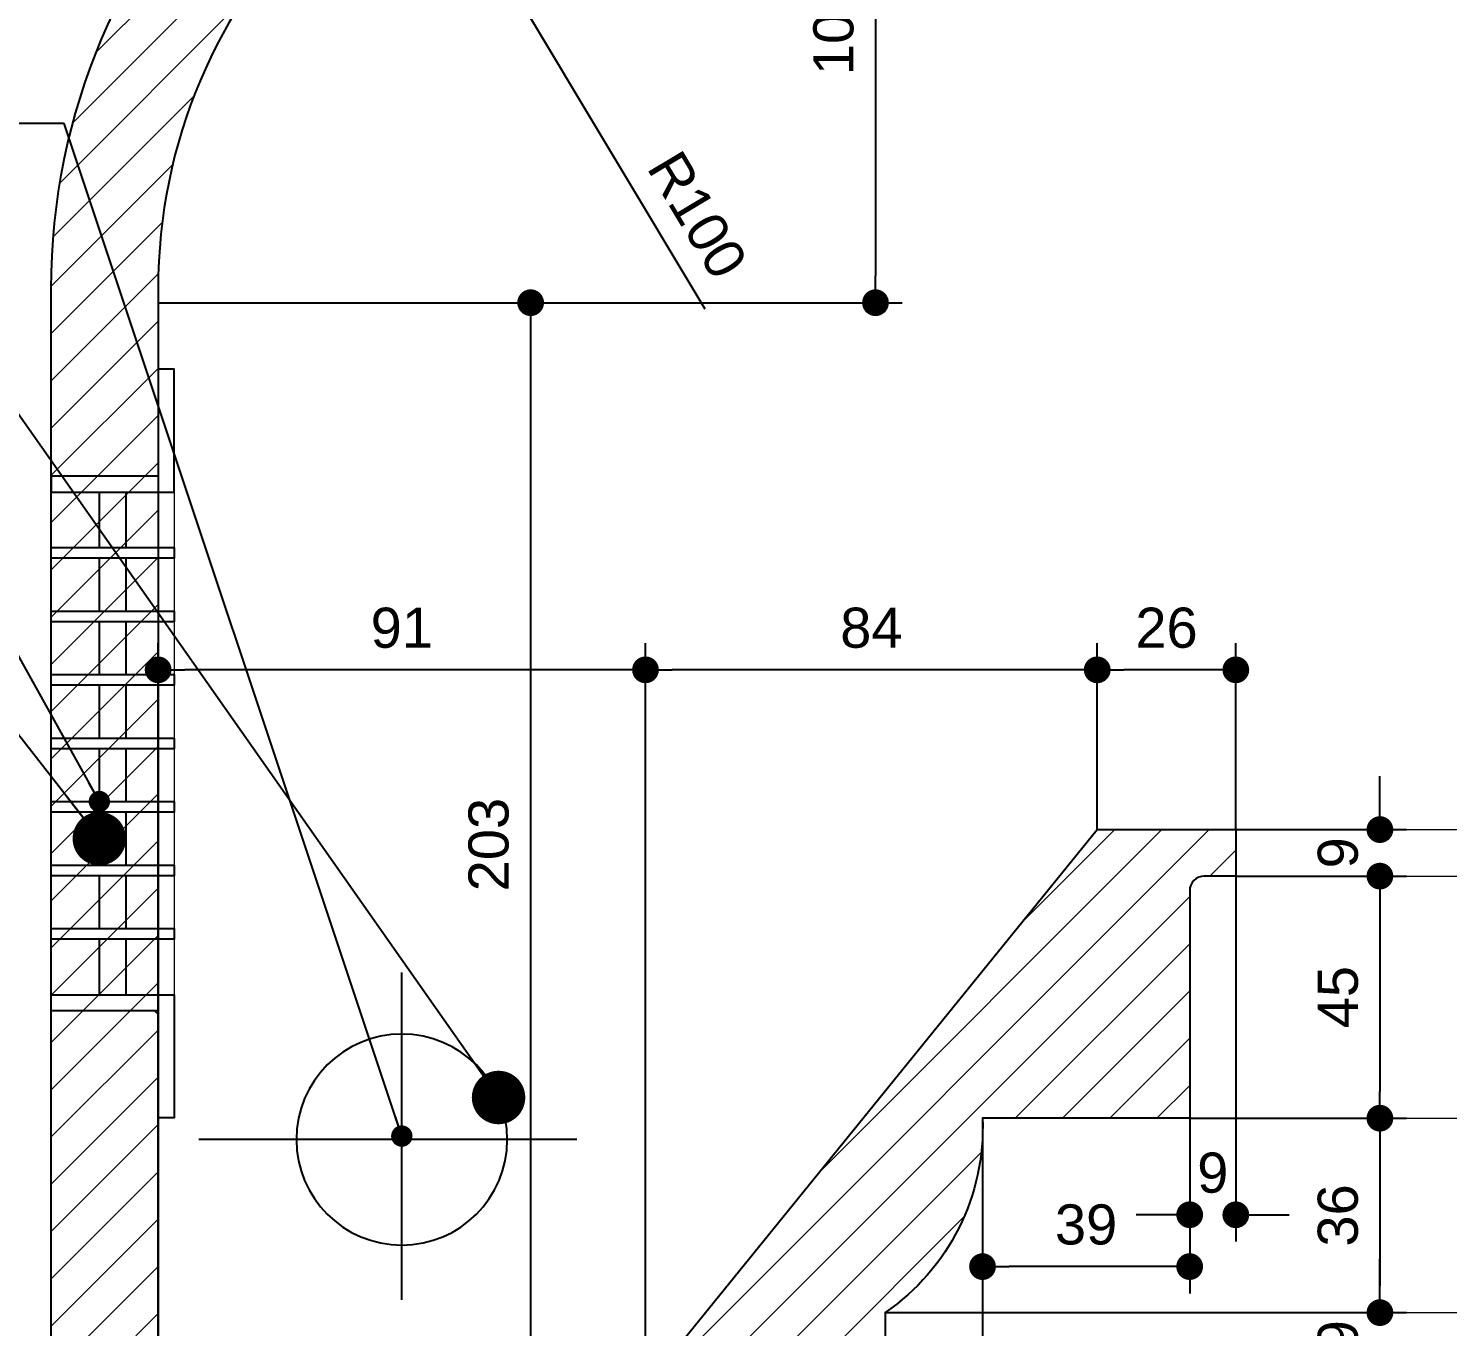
# Model space of a CAD drawing. Header units: inches. Extents: x 274057 to 444617, y 490067 to 635630.
# Drawn here: x 330533.5 to 330798.9, y 495276.7 to 495519.4 of the extents above; entities that cross this region are included whole.
import ezdxf

# ---------------------------------------------------------------- set-up
doc = ezdxf.new("R2010")
doc.units = ezdxf.units.IN
doc.header["$MEASUREMENT"] = 0
doc.linetypes.add('DASHDOT', pattern=[1, 0.5, -0.25, 0, -0.25])
for name, color, linetype in [('CQ Grg Gypsum', 41, 'Continuous'), ('CQ Light Elevation', 4, 'Continuous'), ('CQ SPOT DETAIL DIMENSION', 9, 'Continuous'), ('CQ SPOT DETAILS', 40, 'Continuous'), ('CQ_callout', 34, 'Continuous'), ('FURNITURE', 252, 'Continuous'), ('ID-wall paper', 8, 'Continuous'), ('Layer7', 8, 'Continuous'), ('METAL', 5, 'Continuous'), ('PROJECTION', 8, 'Continuous')]:
    doc.layers.add(name, color=color, linetype=linetype)
for name, color, linetype, lineweight in [('CQ Grille', 211, 'A-4010 WALL SECTIONS$0$BATTING', 0), ('CQ gypsum 2', 42, 'Continuous', 0), ('CQ Gypsum Hatch', 8, 'Continuous', 20)]:
    doc.layers.add(name, color=color, linetype=linetype, lineweight=lineweight)
doc.styles.get("Standard").update_dxf_attribs({"font": 'arial.ttf'})
doc.linetypes.add('A-4010 WALL SECTIONS$0$BATTING', pattern='A,0.0001,-0.1,[134,ltypeshp.shx,S=0.1,R=0,X=-0.1,Y=0],-0.2,[134,ltypeshp.shx,S=0.1,R=180,X=0.1,Y=0],-0.1', length=0.4001000000000001)
doc.dimstyles.new('CQ 5', dxfattribs={"dimscale": 0.05, "dimtxt": 150, "dimasz": 100, "dimexe": 100, "dimexo": 0, "dimgap": 80, "dimtad": 1, "dimdec": 0, "dimzin": 0, "dimdsep": 46, "dimtxsty": 'Standard', "dimblk": 'DOT', "dimcen": 100, "dimclrd": 250, "dimclre": 250, "dimclrt": 3, "dimadec": 0, "dimazin": 0, "dimtfac": 1, "dimtdec": 0, "dimtofl": 0, "dimtmove": 0, "dimatfit": 3, "dimfxl": 1, "dimtolj": 1, "dimtzin": 0, "dimlwd": -1, "dimarcsym": 0})
doc.dimstyles.get("Standard").update_dxf_attribs({"dimtxt": 0.18, "dimasz": 0.18, "dimexe": 0.18, "dimexo": 0.0625, "dimgap": 0.09, "dimtad": 0, "dimtih": 1, "dimtoh": 1, "dimdec": 4, "dimzin": 0, "dimdsep": 46, "dimtxsty": 'Standard', "dimcen": 0.09, "dimadec": 0, "dimazin": 0, "dimtfac": 1, "dimtdec": 4, "dimtofl": 0, "dimtmove": 0, "dimatfit": 3, "dimfxl": 1, "dimtolj": 1, "dimtzin": 0, "dimarcsym": 0})
pattern_1 = [(224.9999999999999, (863766.5914405661, 132415.694420714), (4.419417382415921, -4.419417382415922), [])]

# ---------------------------------------------------------------- blocks, each defined once
blk = doc.blocks.new('DIFFUSER SEC')
at = {"layer": 'FURNITURE', "color": 251, "linetype": 'Continuous', "lineweight": 0}
for p, q in [((55028.50211812685, -20119.84090920478), (55028.50211812685, -20213.84090920665)), ((55051.50211812708, -20119.84090920478), (55051.50211812708, -20213.84090920665))]:
    blk.add_line(p, q, dxfattribs=at)
at = {"layer": 'Layer7', "linetype": 'DASHDOT', "ltscale": 1000}
for p, q in [((55028.66382887423, -20116.84090920667), (55028.50211812684, -20116.67919845927)), ((55048.50211812684, -20217.50150354892), (55047.84152378461, -20216.84090920667))]:
    blk.add_line(p, q, dxfattribs=at)
at = {"layer": 'METAL'}
for points in [[(55048.50211812684, -20096.84090920664), (55048.50211812684, -20116.84090920665), (55028.50211812685, -20116.84090920665), (55028.50211812685, -20119.84090920478), (55051.50211812708, -20119.84090920478), (55051.50211812708, -20096.84090920664), (55048.50211812684, -20096.84090920664)], [(55048.50211812684, -20236.84090920665), (55048.50211812684, -20216.84090920664), (55028.50211812685, -20216.84090920664), (55028.50211812685, -20213.84090920665), (55051.50211812708, -20213.84090920665), (55051.50211812708, -20236.84090920665), (55048.50211812684, -20236.84090920665)]]:
    blk.add_lwpolyline(points, dxfattribs=at)
for points in [[(55028.50211812685, -20130.21590920665), (55051.50211812708, -20130.21590920665), (55051.50211812708, -20132.21590920664), (55028.50211812685, -20132.21590920664)], [(55028.50211812685, -20142.09090920478), (55051.50211812708, -20142.09090920478), (55051.50211812708, -20144.09090920664), (55028.50211812685, -20144.09090920664)], [(55028.50211812685, -20153.96590920664), (55051.50211812708, -20153.96590920664), (55051.50211812708, -20155.96590920664), (55028.50211812685, -20155.96590920664)], [(55028.50211812685, -20165.84090920664), (55051.50211812708, -20165.84090920664), (55051.50211812708, -20167.84090920664), (55028.50211812685, -20167.84090920664)], [(55028.50211812685, -20177.71590920665), (55051.50211812708, -20177.71590920665), (55051.50211812708, -20179.71590920665), (55028.50211812685, -20179.71590920665)], [(55028.50211812685, -20189.59090920664), (55051.50211812708, -20189.59090920664), (55051.50211812708, -20191.59090920664), (55028.50211812685, -20191.59090920664)], [(55028.50211812685, -20201.46590920664), (55051.50211812708, -20201.46590920664), (55051.50211812708, -20203.46590920664), (55028.50211812685, -20203.46590920664)]]:
    blk.add_lwpolyline(points, close=True, dxfattribs=at)
at = {"layer": 'PROJECTION'}
for p, q in [((55037.50211812684, -20130.21590920665), (55037.50211812684, -20119.84090920478)), ((55042.50211812707, -20130.21590920665), (55042.50211812707, -20119.84090920478)), ((55037.50211812684, -20142.09090920478), (55037.50211812684, -20132.21590920664)), ((55042.50211812707, -20142.09090920478), (55042.50211812707, -20132.21590920664)), ((55037.50211812684, -20153.96590920664), (55037.50211812684, -20144.09090920664)), ((55042.50211812707, -20153.96590920664), (55042.50211812707, -20144.09090920664)), ((55037.50211812684, -20165.84090920664), (55037.50211812684, -20155.96590920664)), ((55042.50211812707, -20165.84090920664), (55042.50211812707, -20155.96590920664)), ((55037.50211812684, -20177.71590920665), (55037.50211812684, -20167.84090920664)), ((55042.50211812707, -20177.71590920665), (55042.50211812707, -20167.84090920664)), ((55037.50211812684, -20189.59090920664), (55037.50211812684, -20179.71590920665)), ((55042.50211812707, -20189.59090920664), (55042.50211812707, -20179.71590920665)), ((55037.50211812684, -20201.46590920664), (55037.50211812684, -20191.59090920664)), ((55042.50211812707, -20201.46590920664), (55042.50211812707, -20191.59090920664)), ((55037.50211812684, -20213.84090920665), (55037.50211812684, -20203.46590920664)), ((55042.50211812707, -20213.84090920665), (55042.50211812707, -20203.46590920664))]:
    blk.add_line(p, q, dxfattribs=at)
blk = doc.blocks.new('ff15 section ceiling A and B')
at = {"layer": 'CQ Gypsum Hatch'}
h = blk.add_hatch(dxfattribs=at)
h.set_pattern_fill('ANSI31', color=256, scale=50, angle=180, style=0)
h.set_pattern_definition(pattern_1)
edge = h.paths.add_edge_path()
edge.add_line((332065.6782637458, 531551.4547540266), (332065.6782263991, 532245.4163776124))
edge.add_line((332065.6782263991, 532245.4163776124), (332045.6782263989, 532245.4163804308))
edge.add_line((332045.6782263989, 532245.4163804308), (332045.6782637458, 531564.9740375306))
edge.add_line((332045.6782637458, 531564.9740375306), (331890.8122676351, 531439.3348967673))
edge.add_line((331890.8122676351, 531439.3348967673), (331890.8122676352, 531413.4163786573))
edge.add_line((331890.8122676352, 531413.4163786573), (331899.5114529806, 531413.4163786573))
edge.add_line((331899.5114529806, 531413.4163786573), (331899.5114529806, 531419.3159787839))
edge.add_arc((331902.2419487927, 531419.3159787841), 2.730495812022127, 89.75209777635882, 180.0000000048857, ccw=False)
edge.add_line((331902.2537628194, 531422.0464490382), (331944.7841469523, 531422.0464490382))
edge.add_line((331944.7841469523, 531422.0464490382), (331944.7841469523, 531460.7916174831))
edge.add_arc((331946.5070290589, 531502.7276900264), 41.9714486658172, 267.6474098500829, 325.6081869534439)
edge.add_line((331981.1416258019, 531479.0201551153), (331989.7818599921, 531479.0201551153))
edge.add_line((331989.7818599921, 531479.0201551153), (331989.7818599919, 531491.0331089969))
edge.add_line((331989.7818599919, 531491.0331089969), (332026.0118476824, 531491.0331089969))
edge.add_line((332026.0118476824, 531491.0331089969), (332026.0118476824, 531512.9270566637))
edge.add_line((332026.0118476824, 531512.9270566637), (332032.6930510519, 531512.9270566637))
edge.add_arc((332051.3967741364, 531514.1546429674), 18.74396503827015, 112.0673333029448, 183.7551229113823, ccw=False)
edge.add_arc((332038.9054078332, 531550.8937917652), 20.12030587962656, 285.7141126401269, 361.5976365187827)
edge.add_line((332059.0178922653, 531551.4547540268), (332065.6782637458, 531551.4547540266))
edge.add_line((332065.6782637458, 531551.4547540266), (332065.6782637458, 531560.2595447644))
h = blk.add_hatch(dxfattribs=at)
h.set_pattern_fill('ANSI31', color=256, scale=50, angle=180, style=0)
h.set_pattern_definition(pattern_1)
edge = h.paths.add_edge_path()
edge.add_line((331689.6860767345, 526452.1340546021), (331689.6860767789, 526703.414412738))
edge.add_line((331689.6860767789, 526703.414412738), (331679.6860767789, 526703.4144127375))
edge.add_arc((331665.6782293622, 526703.548700945), 14.00849108827068, 359.4507427432638, 450.0000000001616)
edge.add_line((331665.6782293622, 526717.5571920334), (331665.6782293623, 526727.5571920334))
edge.add_line((331665.6782293623, 526727.5571920334), (331655.678227985, 526727.557192033))
edge.add_line((331655.6782279851, 526727.5571920329), (331655.6782291692, 527706.7716334428))
edge.add_line((331655.678229169, 527706.771633443), (331665.6782293623, 527706.7716334426))
edge.add_line((331665.6782293623, 527706.7716334425), (331665.6782293625, 527716.7716334424))
edge.add_arc((331665.6782293623, 527730.7801245307), 14.00849108815448, 270.0000000005076, 360.5492572549534)
edge.add_line((331679.6860767787, 527730.9144127378), (331689.6860767133, 527730.9144127377))
edge.add_line((331689.6860767134, 527730.9144127378), (331689.6860767789, 527880.9145586584))
edge.add_line((331689.6860767787, 527880.9145586584), (331679.6860767789, 527880.9145586578))
edge.add_arc((331665.6782293623, 527881.0488468658), 14.00849108816001, 359.4507427423929, 449.9999999993524)
edge.add_line((331665.6782293625, 527895.0573379537), (331665.6782293624, 527905.0573379537))
edge.add_line((331665.6782293624, 527905.0573379537), (331655.6782279851, 527905.0573379534))
edge.add_line((331655.6782279851, 527905.0573379535), (331655.6782291692, 528884.271633443))
edge.add_line((331655.6782291693, 528884.271633443), (331665.6782293623, 528884.2716334425))
edge.add_line((331665.6782293623, 528884.2716334425), (331665.6782293624, 528894.2716334425))
edge.add_arc((331665.6782293623, 528908.2801245307), 14.00849108830988, 270.0000000001041, 360.5492572545438)
edge.add_line((331679.686076779, 528908.4144127378), (331689.6860767132, 528908.4144127378))
edge.add_line((331689.6860767132, 528908.4144127378), (331689.6860767789, 529058.4142668165))
edge.add_line((331689.6860767789, 529058.4142668166), (331679.6860767786, 529058.4142668159))
edge.add_arc((331665.6782293622, 529058.5485550237), 14.0084910881034, 359.4507427424481, 449.9999999991214)
edge.add_line((331665.6782293623, 529072.5570461117), (331665.6782293621, 529082.5570461118))
edge.add_line((331665.6782293622, 529082.5570461117), (331655.678227985, 529082.5570461113))
edge.add_line((331655.678227985, 529082.5570461114), (331655.6782291689, 530061.7716334431))
edge.add_line((331655.6782291689, 530061.771633443), (331665.6782293622, 530061.7716334425))
edge.add_line((331665.6782293622, 530061.7716334425), (331665.6782293623, 530071.7716334424))
edge.add_arc((331665.6782293623, 530085.7801245307), 14.00849108825339, 270.0000000001615, 360.5492572548936)
edge.add_line((331679.6860767789, 530085.9144127378), (331689.6860767787, 530085.9144127377))
edge.add_line((331689.6860767787, 530085.9144127378), (331689.6860767786, 530235.9144127374))
edge.add_line((331689.6860767786, 530235.9144127374), (331679.6860767787, 530235.9144127369))
edge.add_arc((331665.6782293623, 530236.0487009448), 14.00849108818704, 359.4507427428561, 449.999999999988)
edge.add_line((331665.6782293623, 530250.0571920329), (331665.6782293623, 530260.0571920329))
edge.add_line((331665.6782293623, 530260.0571920329), (331655.678227985, 530260.0571920327))
edge.add_line((331655.6782279849, 530260.0571920325), (331655.6782291688, 531239.2734851332))
edge.add_line((331655.6782291688, 531239.2734851334), (331665.6782293621, 531239.2734851331))
edge.add_line((331665.6782293621, 531239.273485133), (331665.6782293622, 531249.2734851328))
edge.add_arc((331665.6782293619, 531263.2819762214), 14.00849108843663, 270.0000000012017, 360.5492572539634)
edge.add_line((331679.6860767787, 531263.4162644283), (331689.6860767787, 531263.4162644283))
edge.add_line((331689.6860767787, 531263.4162644283), (331689.6860767531, 531413.4162644285))
edge.add_line((331689.6860767531, 531413.4162644285), (331689.6860767531, 531514.9739233013))
edge.add_arc((331789.6860767531, 531514.9739233013), 100.0000000000745, 89.9999999999851, 179.9999999999851, ccw=False)
edge.add_line((331789.6860767531, 531614.9739233013), (331994.9572100234, 531614.9739233012))
edge.add_line((331994.9572100234, 531614.9739233013), (331994.9572100234, 531523.825239419))
edge.add_line((331994.9572100232, 531523.825239419), (332045.6782637457, 531564.9740375305))
edge.add_line((332045.6782637458, 531564.9740375306), (332045.6782597142, 531634.9739233013))
edge.add_line((332045.6782597141, 531634.9739233013), (331789.6860767531, 531634.9739233014))
edge.add_arc((331789.6860767531, 531514.9739233013), 120.000000000095, 89.9999999999729, 179.9999999999796)
edge.add_line((331669.6860767531, 531514.9739233013), (331669.6860767132, 531413.4162644197))
edge.add_line((331669.6860767133, 531413.4162644197), (331669.6860767707, 531281.7407616468))
edge.add_line((331669.6860767706, 531281.7407616468), (331635.6782291779, 531247.4053303335))
edge.add_line((331635.6782291779, 531247.4053303336), (331635.6782237632, 526719.4256441421))
edge.add_line((331635.6782237632, 526719.4256441419), (331669.6860767706, 526685.0902073615))
edge.add_line((331669.6860767706, 526685.0902073616), (331669.6860767531, 526451.8586056066))
edge.add_arc((331789.686076753, 526451.8586055543), 119.9999999999142, 179.9999999749922, 270.00000000002)
edge.add_line((331789.6860767531, 526331.8586055543), (332045.6782583896, 526331.8586055541))
edge.add_line((332045.6782583895, 526331.8586055541), (332045.6782583895, 526401.858605554))
edge.add_line((332045.6782583895, 526401.8586055541), (331994.9572091039, 526443.0074000662))
edge.add_line((331994.957209104, 526443.0074000661), (331994.9572091043, 526351.8586055541))
edge.add_line((331994.9572091041, 526351.8586055541), (331789.686076753, 526351.8586055542))
edge.add_arc((331789.6860767534, 526451.8586055543), 100.0000000001877, 179.9999999982865, 269.9999999998314, ccw=False)
at = {"layer": 'CQ Grg Gypsum'}
for points, elevation in [([(332065.6782637458, 531551.4547540266), (332065.6782263991, 532245.4163776124), (332045.6782263989, 532245.4163804308), (332045.6782637458, 531564.9740375306), (331890.8122676351, 531439.3348967673), (331890.8122676352, 531413.4163786573), (331899.5114529806, 531413.4163786573), (331899.5114529806, 531419.3159787839, -0.4154813949706535), (331902.2537628194, 531422.0464490382), (331944.7841469523, 531422.0464490382), (331944.7841469523, 531460.7916174831, 0.2584350037517542), (331981.1416258019, 531479.0201551153), (331989.7818599921, 531479.0201551153), (331989.7818599919, 531491.0331089969), (332026.0118476824, 531491.0331089969), (332026.0118476824, 531512.9270566637), (332032.6930510519, 531512.9270566637, -0.3234142676471498), (332044.3547423907, 531531.5254810085, 0.3437592340717269), (332059.0178922653, 531551.4547540268), (332065.6782637458, 531551.4547540266), (332065.6782637458, 531560.2595447644)], 1.466518336039335e-07), ([(331655.6782279849, 530260.0571920325), (331655.6782291688, 531239.2734851334), (331665.6782293621, 531239.273485133), (331665.6782293622, 531249.273485133, 0.4170241339901252), (331679.6860767787, 531263.4162644283), (331689.6860767787, 531263.4162644283), (331689.6860767531, 531413.4162644285), (331689.6860767531, 531514.9739233013, -0.4142135623731112), (331789.6860767531, 531614.9739233013), (331994.9572100234, 531614.9739233013), (331994.9572100235, 531523.8251287893), (332045.6782593092, 531564.9739233013), (332045.678259309, 531634.9739233013), (331789.6860767531, 531634.9739233013, 0.4142135623730951), (331669.6860767531, 531514.9739233013), (331669.6860767133, 531413.4162644197), (331669.6860767706, 531281.7407616468), (331635.6782291779, 531247.4053303336), (331635.6782237632, 526719.4256441419)], 0.001452036967413067)]:
    blk.add_lwpolyline(points, format="xyb", dxfattribs=dict(at, elevation=elevation))
at = {"layer": 'CQ Light Elevation'}
for p, q in [((331948.7800861925, 531536.666120148, 0.001452255525477963), (331948.7800861922, 531607.3478884622, 0.001451833023507758)), ((331948.7800861922, 531536.666120148, 0.001452255525477963), (331948.7800861922, 531607.3478884622, 0.001451833023507758)), ((331978.7334013174, 531569.3995813602, 0.001452081799269735), (331917.5240340048, 531569.3995813602, 0.001452036967413067)), ((331978.7334013176, 531569.3995813602, 0.001452081799269735), (331917.5240340048, 531569.3995813602, 0.001452036967413067))]:
    blk.add_line(p, q, dxfattribs=at)
for centre in [(331948.7800861922, 531569.3995813604, 0.001452059860426229), (331948.7800861922, 531569.3995813602, 0.001452059860426232)]:
    blk.add_circle(centre, 19.72674953134264, dxfattribs=at)
blk = doc.blocks.new('_Dot')
at = {"color": 0, "linetype": 'ByBlock', "lineweight": -2}
blk.add_line((-0.5, 0), (-1, 0), dxfattribs=at)
at = {"color": 0, "linetype": 'ByBlock', "const_width": 0.5}
blk.add_lwpolyline([(-0.25, 0, 1), (0.25, 0, 1)], format="xyb", close=True, dxfattribs=at)
blk = doc.blocks.new('*D1376')
at = {"layer": 'CQ SPOT DETAIL DIMENSION', "color": 250, "lineweight": -2, "transparency": 16777216}
for p, q in [((330733.3868162322, 495369.6051430861), (330733.3868162322, 495404.4814275663)), ((330759.3053343422, 495369.6051431135), (330759.3053343422, 495404.4814275663))]:
    blk.add_line(p, q, dxfattribs=at)
at = {"layer": 'CQ SPOT DETAIL DIMENSION', "color": 250, "transparency": 16777216}
blk.add_line((330754.3053343422, 495399.4814275663), (330738.3868162322, 495399.4814275663), dxfattribs=at)
at = {"layer": 'Defpoints', "color": 0, "transparency": 16777216}
for p in [(330733.3868162322, 495399.4814275663), (330733.3868162322, 495369.6051430861, -1.201643152447252e-07), (330759.3053343422, 495369.6051431135, -1.201643152447252e-07)]:
    blk.add_point(p, dxfattribs=at)
at = {"layer": 'CQ SPOT DETAIL DIMENSION', "color": 250, "transparency": 16777216, "xscale": 5, "yscale": 5, "zscale": 5, "rotation": 180}
blk.add_blockref('_Dot', (330733.3868162322, 495399.4814275663), dxfattribs=at)
at = {"layer": 'CQ SPOT DETAIL DIMENSION', "color": 250, "transparency": 16777216, "xscale": 5, "yscale": 5, "zscale": 5}
blk.add_blockref('_Dot', (330759.3053343422, 495399.4814275663), dxfattribs=at)
at = {"layer": 'CQ SPOT DETAIL DIMENSION', "color": 3, "transparency": 16777216, "insert": (330746.3460752872, 495407.3107249742), "char_height": 7.5, "attachment_point": 5}
blk.add_mtext('\\A1;26', dxfattribs=at)
blk = doc.blocks.new('*D1377')
at = {"layer": 'CQ SPOT DETAIL DIMENSION', "color": 250, "lineweight": -2, "transparency": 16777216}
for p, q in [((330557.7477896982, 495265.4602006978), (330557.7477896982, 495404.4814275663)), ((330648.8964735803, 495265.4602006976), (330648.8964735803, 495404.4814275663))]:
    blk.add_line(p, q, dxfattribs=at)
at = {"layer": 'CQ SPOT DETAIL DIMENSION', "color": 250, "transparency": 16777216}
blk.add_line((330643.8964735803, 495399.4814275663), (330562.7477896982, 495399.4814275663), dxfattribs=at)
at = {"layer": 'Defpoints', "color": 0, "transparency": 16777216}
for p in [(330557.7477896982, 495399.4814275663), (330557.7477896982, 495265.4602006978, 0.001451770151264218), (330648.8964735803, 495265.4602006976, -1.201643152447252e-07)]:
    blk.add_point(p, dxfattribs=at)
at = {"layer": 'CQ SPOT DETAIL DIMENSION', "color": 250, "transparency": 16777216, "xscale": 5, "yscale": 5, "zscale": 5, "rotation": 180}
blk.add_blockref('_Dot', (330557.7477896982, 495399.4814275663), dxfattribs=at)
at = {"layer": 'CQ SPOT DETAIL DIMENSION', "color": 250, "transparency": 16777216, "xscale": 5, "yscale": 5, "zscale": 5}
blk.add_blockref('_Dot', (330648.8964735803, 495399.4814275663), dxfattribs=at)
at = {"layer": 'CQ SPOT DETAIL DIMENSION', "color": 3, "transparency": 16777216, "insert": (330603.3221316392, 495407.3107249742), "char_height": 7.5, "attachment_point": 5}
blk.add_mtext('\\A1;91', dxfattribs=at)
blk = doc.blocks.new('*D1378')
at = {"layer": 'CQ SPOT DETAIL DIMENSION', "color": 250, "transparency": 16777216}
blk.add_line((330660.0258157814, 495466.9254085301), (330608.9577959312, 495552.2453604196), dxfattribs=at)
at = {"layer": 'Defpoints', "color": 0, "transparency": 16777216}
for p in [(330606.3899015224, 495556.5355723382, 0.001451770151264218), (330657.7477896984, 495470.731333968, 0.001451770151264218)]:
    blk.add_point(p, dxfattribs=at)
at = {"layer": 'CQ SPOT DETAIL DIMENSION', "color": 250, "transparency": 16777216, "xscale": 5, "yscale": 5, "zscale": 5, "rotation": 120.9025126900186}
blk.add_blockref('_Dot', (330606.3899015224, 495556.5355723382), dxfattribs=at)
at = {"layer": 'CQ SPOT DETAIL DIMENSION', "color": 3, "transparency": 16777216, "insert": (330658.5976265771, 495484.55608728), "char_height": 7.5, "attachment_point": 5, "rotation": 300.9025126900186}
blk.add_mtext('\\A1;R100', dxfattribs=at)
blk = doc.blocks.new('*D1379')
at = {"layer": 'CQ SPOT DETAIL DIMENSION', "color": 250, "lineweight": -2, "transparency": 16777216}
for p, q in [((330657.7477896983, 495570.7313339682), (330696.9133223235, 495570.7313339682)), ((330557.7477896983, 495468.1413188729), (330696.9133223235, 495468.1413188729))]:
    blk.add_line(p, q, dxfattribs=at)
at = {"layer": 'CQ SPOT DETAIL DIMENSION', "color": 250, "transparency": 16777216}
blk.add_line((330691.9133223235, 495565.7313339682), (330691.9133223235, 495473.1413188729), dxfattribs=at)
at = {"layer": 'Defpoints', "color": 0, "transparency": 16777216}
for p in [(330657.7477896983, 495570.7313339682, 0.001451770151264218), (330557.7477896983, 495468.1413188729), (330691.9133223235, 495468.1413188729)]:
    blk.add_point(p, dxfattribs=at)
at = {"layer": 'CQ SPOT DETAIL DIMENSION', "color": 250, "transparency": 16777216, "xscale": 5, "yscale": 5, "zscale": 5}
for p, rotation in [((330691.9133223235, 495570.7313339682), 90), ((330691.9133223235, 495468.1413188729), 270)]:
    blk.add_blockref('_Dot', p, dxfattribs=dict(at, rotation=rotation))
at = {"layer": 'CQ SPOT DETAIL DIMENSION', "color": 3, "transparency": 16777216, "insert": (330684.0814669348, 495519.4363264204), "char_height": 7.5, "attachment_point": 5, "rotation": 90}
blk.add_mtext('\\A1;103', dxfattribs=at)
blk = doc.blocks.new('*D1313')
at = {"layer": 'CQ SPOT DETAIL DIMENSION', "color": 250, "lineweight": -2, "transparency": 16777216}
for p, q in [((330557.7477896983, 495468.1413188729), (330632.4149615987, 495468.1413188729)), ((330557.7477896983, 495265.4602006981), (330632.4149615987, 495265.4602006981))]:
    blk.add_line(p, q, dxfattribs=at)
at = {"layer": 'CQ SPOT DETAIL DIMENSION', "color": 250, "transparency": 16777216}
blk.add_line((330627.4149615987, 495463.1413188729), (330627.4149615987, 495270.4602006981), dxfattribs=at)
at = {"layer": 'Defpoints', "color": 0, "transparency": 16777216}
for p in [(330557.7477896983, 495468.1413188729), (330557.7477896983, 495265.4602006981), (330627.4149615987, 495265.4602006981)]:
    blk.add_point(p, dxfattribs=at)
at = {"layer": 'CQ SPOT DETAIL DIMENSION', "color": 250, "transparency": 16777216, "xscale": 5, "yscale": 5, "zscale": 5}
for p, rotation in [((330627.4149615987, 495468.1413188729), 90), ((330627.4149615987, 495265.4602006981), 270)]:
    blk.add_blockref('_Dot', p, dxfattribs=dict(at, rotation=rotation))
at = {"layer": 'CQ SPOT DETAIL DIMENSION', "color": 3, "transparency": 16777216, "insert": (330619.58310621, 495366.8007597853), "char_height": 7.5, "attachment_point": 5, "rotation": 90}
blk.add_mtext('\\A1;203', dxfattribs=at)
blk = doc.blocks.new('*D1380')
at = {"layer": 'CQ SPOT DETAIL DIMENSION', "color": 250, "lineweight": -2, "transparency": 16777216}
for p, q in [((330648.8964735803, 495369.6051430861), (330648.8964735803, 495404.481427566)), ((330733.3868162322, 495369.6051430861), (330733.3868162322, 495404.481427566))]:
    blk.add_line(p, q, dxfattribs=at)
at = {"layer": 'CQ SPOT DETAIL DIMENSION', "color": 250, "transparency": 16777216}
blk.add_line((330728.3868162322, 495399.481427566), (330653.8964735803, 495399.481427566), dxfattribs=at)
at = {"layer": 'Defpoints', "color": 0, "transparency": 16777216}
for p in [(330648.8964735803, 495399.481427566), (330648.8964735803, 495369.6051430861), (330733.3868162322, 495369.6051430861, -1.201643152447252e-07)]:
    blk.add_point(p, dxfattribs=at)
at = {"layer": 'CQ SPOT DETAIL DIMENSION', "color": 250, "transparency": 16777216, "xscale": 5, "yscale": 5, "zscale": 5, "rotation": 180}
blk.add_blockref('_Dot', (330648.8964735803, 495399.481427566), dxfattribs=at)
at = {"layer": 'CQ SPOT DETAIL DIMENSION', "color": 250, "transparency": 16777216, "xscale": 5, "yscale": 5, "zscale": 5}
blk.add_blockref('_Dot', (330733.3868162322, 495399.481427566), dxfattribs=at)
at = {"layer": 'CQ SPOT DETAIL DIMENSION', "color": 3, "transparency": 16777216, "insert": (330691.1416449063, 495407.3107249739), "char_height": 7.5, "attachment_point": 5}
blk.add_mtext('\\A1;84', dxfattribs=at)
blk = doc.blocks.new('*D1381')
at = {"layer": 'CQ SPOT DETAIL DIMENSION', "color": 250, "transparency": 16777216}
for p, q in [((330786.2529451257, 495374.6051430862), (330786.2529451257, 495379.6051430862)), ((330786.2529451257, 495355.9059577684), (330786.2529451257, 495350.9059577684))]:
    blk.add_line(p, q, dxfattribs=at)
at = {"layer": 'CQ SPOT DETAIL DIMENSION', "color": 250, "lineweight": -2, "transparency": 16777216}
for p, q in [((330759.3053343423, 495369.6051430862), (330791.2529451257, 495369.6051430862)), ((330759.3053343423, 495360.9059577684), (330791.2529451257, 495360.9059577684))]:
    blk.add_line(p, q, dxfattribs=at)
at = {"layer": 'Defpoints', "color": 0, "transparency": 16777216}
for p in [(330759.3053343423, 495369.6051430862), (330759.3053343423, 495360.9059577684, -1.201643152447252e-07), (330786.2529451257, 495360.9059577684)]:
    blk.add_point(p, dxfattribs=at)
at = {"layer": 'CQ SPOT DETAIL DIMENSION', "color": 250, "transparency": 16777216, "xscale": 5, "yscale": 5, "zscale": 5}
for p, rotation in [((330786.2529451257, 495369.6051430862), 270), ((330786.2529451257, 495360.9059577684), 90)]:
    blk.add_blockref('_Dot', p, dxfattribs=dict(at, rotation=rotation))
at = {"layer": 'CQ SPOT DETAIL DIMENSION', "color": 3, "transparency": 16777216, "insert": (330778.4236477179, 495365.2555504271), "char_height": 7.5, "attachment_point": 5, "rotation": 90}
blk.add_mtext('\\A1;9', dxfattribs=at)
blk = doc.blocks.new('*D1382')
at = {"layer": 'CQ SPOT DETAIL DIMENSION', "color": 250, "lineweight": -2, "transparency": 16777216}
for p, q in [((330759.3053343425, 495360.9059577683), (330791.2529451267, 495360.9059577683)), ((330750.6752639616, 495315.633263769), (330791.2529451267, 495315.633263769))]:
    blk.add_line(p, q, dxfattribs=at)
at = {"layer": 'CQ SPOT DETAIL DIMENSION', "color": 250, "transparency": 16777216}
blk.add_line((330786.2529451267, 495355.9059577683), (330786.2529451267, 495320.633263769), dxfattribs=at)
at = {"layer": 'Defpoints', "color": 0, "transparency": 16777216}
for p in [(330759.3053343425, 495360.9059577683, -1.201643152447252e-07), (330750.6752639616, 495315.633263769), (330786.2529451267, 495315.633263769)]:
    blk.add_point(p, dxfattribs=at)
at = {"layer": 'CQ SPOT DETAIL DIMENSION', "color": 250, "transparency": 16777216, "xscale": 5, "yscale": 5, "zscale": 5}
for p, rotation in [((330786.2529451267, 495360.9059577683), 90), ((330786.2529451267, 495315.633263769), 270)]:
    blk.add_blockref('_Dot', p, dxfattribs=dict(at, rotation=rotation))
at = {"layer": 'CQ SPOT DETAIL DIMENSION', "color": 3, "transparency": 16777216, "insert": (330778.4389956043, 495338.2696107685), "char_height": 7.5, "attachment_point": 5, "rotation": 90}
blk.add_mtext('\\A1;45', dxfattribs=at)
blk = doc.blocks.new('*D1383')
at = {"layer": 'CQ SPOT DETAIL DIMENSION', "color": 250, "lineweight": -2, "transparency": 16777216}
for p, q in [((330750.6752639614, 495315.6332637689), (330791.2529451266, 495315.6332637689)), ((330693.7015578843, 495279.2757849135), (330791.2529451266, 495279.2757849135))]:
    blk.add_line(p, q, dxfattribs=at)
at = {"layer": 'CQ SPOT DETAIL DIMENSION', "color": 250, "transparency": 16777216}
blk.add_line((330786.2529451266, 495310.6332637689), (330786.2529451266, 495284.2757849135), dxfattribs=at)
at = {"layer": 'Defpoints', "color": 0, "transparency": 16777216}
for p in [(330750.6752639614, 495315.6332637689), (330693.7015578843, 495279.2757849135), (330786.2529451266, 495279.2757849135)]:
    blk.add_point(p, dxfattribs=at)
at = {"layer": 'CQ SPOT DETAIL DIMENSION', "color": 250, "transparency": 16777216, "xscale": 5, "yscale": 5, "zscale": 5}
for p, rotation in [((330786.2529451266, 495315.6332637689), 90), ((330786.2529451266, 495279.2757849135), 270)]:
    blk.add_blockref('_Dot', p, dxfattribs=dict(at, rotation=rotation))
at = {"layer": 'CQ SPOT DETAIL DIMENSION', "color": 3, "transparency": 16777216, "insert": (330778.4210897379, 495297.454524341), "char_height": 7.5, "attachment_point": 5, "rotation": 90}
blk.add_mtext('\\A1;36', dxfattribs=at)
blk = doc.blocks.new('*D1384')
at = {"layer": 'CQ SPOT DETAIL DIMENSION', "color": 250, "transparency": 16777216}
for p, q in [((330786.2529451266, 495284.2757849137), (330786.2529451266, 495289.2757849137)), ((330786.2529451266, 495265.6355507292), (330786.2529451266, 495260.6355507292))]:
    blk.add_line(p, q, dxfattribs=at)
at = {"layer": 'CQ SPOT DETAIL DIMENSION', "color": 250, "lineweight": -2, "transparency": 16777216}
for p, q in [((330693.7015578843, 495279.2757849137), (330791.2529451266, 495279.2757849137)), ((330693.7015578843, 495270.6355507292), (330791.2529451266, 495270.6355507292))]:
    blk.add_line(p, q, dxfattribs=at)
at = {"layer": 'Defpoints', "color": 0, "transparency": 16777216}
for p in [(330693.7015578843, 495279.2757849137), (330693.7015578843, 495270.6355507292), (330786.2529451266, 495270.6355507292)]:
    blk.add_point(p, dxfattribs=at)
at = {"layer": 'CQ SPOT DETAIL DIMENSION', "color": 250, "transparency": 16777216, "xscale": 5, "yscale": 5, "zscale": 5}
for p, rotation in [((330786.2529451266, 495279.2757849137), 270), ((330786.2529451266, 495270.6355507292), 90)]:
    blk.add_blockref('_Dot', p, dxfattribs=dict(at, rotation=rotation))
at = {"layer": 'CQ SPOT DETAIL DIMENSION', "color": 3, "transparency": 16777216, "insert": (330778.4236477179, 495274.9556678213), "char_height": 7.5, "attachment_point": 5, "rotation": 90}
blk.add_mtext('\\A1;9', dxfattribs=at)
blk = doc.blocks.new('*D1389')
at = {"layer": 'CQ SPOT DETAIL DIMENSION', "color": 250, "lineweight": -2, "transparency": 16777216}
for p, q in [((330759.3053343422, 495360.9059577405), (330759.3053343422, 495292.5763431388)), ((330750.6752639613, 495358.1636479017), (330750.6752639613, 495292.5763431388))]:
    blk.add_line(p, q, dxfattribs=at)
at = {"layer": 'CQ SPOT DETAIL DIMENSION', "color": 250, "transparency": 16777216}
for p, q in [((330745.6752639613, 495297.5763431388), (330740.6752639613, 495297.5763431388)), ((330764.3053343422, 495297.5763431388), (330769.3053343422, 495297.5763431388))]:
    blk.add_line(p, q, dxfattribs=at)
at = {"layer": 'Defpoints', "color": 0, "transparency": 16777216}
for p in [(330759.3053343422, 495360.9059577405, -1.201643152447252e-07), (330750.6752639613, 495358.1636479017, -1.201643152447252e-07), (330750.6752639613, 495297.5763431388)]:
    blk.add_point(p, dxfattribs=at)
at = {"layer": 'CQ SPOT DETAIL DIMENSION', "color": 250, "transparency": 16777216, "xscale": 5, "yscale": 5, "zscale": 5}
blk.add_blockref('_Dot', (330750.6752639613, 495297.5763431388), dxfattribs=at)
at = {"layer": 'CQ SPOT DETAIL DIMENSION', "color": 250, "transparency": 16777216, "xscale": 5, "yscale": 5, "zscale": 5, "rotation": 180}
blk.add_blockref('_Dot', (330759.3053343422, 495297.5763431388), dxfattribs=at)
at = {"layer": 'CQ SPOT DETAIL DIMENSION', "color": 3, "transparency": 16777216, "insert": (330754.9902991517, 495305.4056405468), "char_height": 7.5, "attachment_point": 5}
blk.add_mtext('\\A1;9', dxfattribs=at)
blk = doc.blocks.new('*D1390')
at = {"layer": 'CQ SPOT DETAIL DIMENSION', "color": 250, "lineweight": -2, "transparency": 16777216}
for p, q in [((330711.9300955164, 495315.6332637689), (330711.9300955164, 495282.8836575869)), ((330750.6752639613, 495315.6332637689), (330750.6752639613, 495282.8836575869))]:
    blk.add_line(p, q, dxfattribs=at)
at = {"layer": 'CQ SPOT DETAIL DIMENSION', "color": 250, "transparency": 16777216}
blk.add_line((330745.6752639613, 495287.8836575869), (330716.9300955164, 495287.8836575869), dxfattribs=at)
at = {"layer": 'Defpoints', "color": 0, "transparency": 16777216}
for p in [(330711.9300955164, 495315.6332637689, -1.201643152447252e-07), (330750.6752639613, 495315.6332637689), (330711.9300955164, 495287.8836575869)]:
    blk.add_point(p, dxfattribs=at)
at = {"layer": 'CQ SPOT DETAIL DIMENSION', "color": 250, "transparency": 16777216, "xscale": 5, "yscale": 5, "zscale": 5, "rotation": 180}
blk.add_blockref('_Dot', (330711.9300955164, 495287.8836575869), dxfattribs=at)
at = {"layer": 'CQ SPOT DETAIL DIMENSION', "color": 250, "transparency": 16777216, "xscale": 5, "yscale": 5, "zscale": 5}
blk.add_blockref('_Dot', (330750.6752639613, 495287.8836575869), dxfattribs=at)
at = {"layer": 'CQ SPOT DETAIL DIMENSION', "color": 3, "transparency": 16777216, "insert": (330731.3026797388, 495295.7155129757), "char_height": 7.5, "attachment_point": 5}
blk.add_mtext('\\A1;39', dxfattribs=at)
blk = doc.blocks.new('*D1312')
at = {"layer": 'CQ SPOT DETAIL DIMENSION', "color": 250, "lineweight": -2, "transparency": 16777216}
for p, q in [((330711.9300955164, 495312.1874995555), (330711.9300955164, 495250.1162790519)), ((330693.7015578842, 495279.2757849136), (330693.7015578842, 495250.1162790519))]:
    blk.add_line(p, q, dxfattribs=at)
at = {"layer": 'CQ SPOT DETAIL DIMENSION', "color": 250, "transparency": 16777216}
blk.add_line((330706.9300955164, 495255.1162790519), (330698.7015578842, 495255.1162790519), dxfattribs=at)
at = {"layer": 'Defpoints', "color": 0, "transparency": 16777216}
for p in [(330711.9300955164, 495312.1874995555), (330693.7015578842, 495279.2757849136), (330693.7015578842, 495255.1162790519)]:
    blk.add_point(p, dxfattribs=at)
at = {"layer": 'CQ SPOT DETAIL DIMENSION', "color": 250, "transparency": 16777216, "xscale": 5, "yscale": 5, "zscale": 5, "rotation": 180}
blk.add_blockref('_Dot', (330693.7015578842, 495255.1162790519), dxfattribs=at)
at = {"layer": 'CQ SPOT DETAIL DIMENSION', "color": 250, "transparency": 16777216, "xscale": 5, "yscale": 5, "zscale": 5}
blk.add_blockref('_Dot', (330711.9300955164, 495255.1162790519), dxfattribs=at)
at = {"layer": 'CQ SPOT DETAIL DIMENSION', "color": 3, "transparency": 16777216, "insert": (330702.8158267003, 495262.9455764598), "char_height": 7.5, "attachment_point": 5}
blk.add_mtext('\\A1;18', dxfattribs=at)

msp = doc.modelspace()

# ---------------------------------------------------------------- linework, layer by layer
at = {"layer": 'CQ gypsum 2'}
for p, q in [((330759.3053343424, 495369.6051431135, -1.201643152447252e-07), (335619.3050425005, 495369.6051431135, -1.201643152447252e-07)), ((330759.3053343424, 495360.9059577681, -1.201643152447252e-07), (335619.3050425005, 495360.9059577681, -1.201643152447252e-07)), ((330750.6752639615, 495315.6332637639, -1.201643152447252e-07), (335627.9351128814, 495315.6332637965, -1.201643152447252e-07)), ((330693.7015578842, 495279.2757849135, -1.201643152447252e-07), (335684.9088189585, 495279.2757849469, -1.201643152447252e-07))]:
    msp.add_line(p, q, dxfattribs=at)

# ---------------------------------------------------------------- block references
at = {"layer": 'CQ Grille', "extrusion": (0, 0, -1), "xscale": -1, "zscale": -1, "rotation": 359.9999999999999}
msp.add_blockref('DIFFUSER SEC', (-275509.2456715713, 515552.5722431745, -0.001451770151264218), dxfattribs=at)
at = {"layer": 'ID-wall paper', "xscale": -1, "rotation": 90}
msp.add_blockref('ff15 section ceiling A and B', (862172.7217129995, 827260.4174107211, -2.668161488486587e-07), dxfattribs=at)

# ---------------------------------------------------------------- dimensions: what is measured, and where the dimension line sits
at = {"layer": 'CQ SPOT DETAIL DIMENSION'}
dim = msp.add_linear_dim(base=(330691.9133223235, 495468.1413188729), p1=(330657.7477896982, 495570.731333968, 0.001451770151264218), p2=(330557.7477896982, 495468.1413188727), angle=90, dimstyle='CQ 5', dxfattribs=at)
dim.commit()
dim.dimension.update_dxf_attribs({"geometry": '*D1379', "text_midpoint": (330684.0814669348, 495519.4363264204)})
dim = msp.add_radius_dim(center=(330657.7477896984, 495470.731333968, 0.001451770151264218), mpoint=(330606.3899015224, 495556.5355723382, 0.001451770151264218), dimstyle='CQ 5', dxfattribs=at)
dim.commit()
dim.dimension.update_dxf_attribs({"geometry": '*D1378', "text_midpoint": (330651.8797575667, 495480.5351254724), "dimtype": 164})
for base, p1, p2, picture, middle in [((330627.4149615987, 495265.4602006981), (330557.7477896982, 495468.1413188727), (330557.7477896982, 495265.4602006978), '*D1313', (330619.58310621, 495366.8007597853)), ((330786.2529451267, 495315.633263769), (330759.3053343424, 495360.9059577681, -1.201643152447252e-07), (330750.6752639615, 495315.6332637688), '*D1382', (330778.4389956043, 495338.2696107685)), ((330786.2529451266, 495279.2757849135, -1.201643152447252e-07), (330750.6752639613, 495315.6332637686, -1.201643152447252e-07), (330693.7015578842, 495279.2757849133, -1.201643152447252e-07), '*D1383', (330778.4210897379, 495297.454524341, -1.201643152447252e-07))]:
    dim = msp.add_linear_dim(base=base, p1=p1, p2=p2, angle=90, dimstyle='CQ 5', override={"dimtmove": 1}, dxfattribs=at)
    dim.commit()
    dim.dimension.update_dxf_attribs({"geometry": picture, "text_midpoint": middle})
for base, p1, p2, picture, middle in [((330557.7477896982, 495399.4814275663), (330648.8964735803, 495265.4602006976, -1.201643152447252e-07), (330557.7477896982, 495265.4602006978, 0.001451770151264218), '*D1377', (330603.3221316392, 495407.3107249742)), ((330648.8964735803, 495399.481427566), (330733.3868162322, 495369.6051430861, -1.201643152447252e-07), (330648.8964735803, 495369.6051430861), '*D1380', (330691.1416449063, 495407.3107249739)), ((330733.3868162322, 495399.4814275663), (330759.3053343422, 495369.6051431135, -1.201643152447252e-07), (330733.3868162322, 495369.6051430861, -1.201643152447252e-07), '*D1376', (330746.3460752872, 495407.3107249742))]:
    dim = msp.add_linear_dim(base=base, p1=p1, p2=p2, dimstyle='CQ 5', override={"dimtmove": 1}, dxfattribs=at)
    dim.commit()
    dim.dimension.update_dxf_attribs({"geometry": picture, "text_midpoint": middle})
dim = msp.add_linear_dim(base=(330786.2529451257, 495360.9059577684), p1=(330759.3053343422, 495369.6051430859), p2=(330759.3053343422, 495360.9059577682, -1.201643152447252e-07), angle=90, dimstyle='CQ 5', dxfattribs=at)
dim.commit()
dim.dimension.update_dxf_attribs({"geometry": '*D1381', "text_midpoint": (330786.2529451258, 495365.2555504271), "dimtype": 160})
dim = msp.add_linear_dim(base=(330750.6752639613, 495297.5763431388), p1=(330759.3053343422, 495360.9059577405, -1.201643152447252e-07), p2=(330750.6752639613, 495358.1636479017, -1.201643152447252e-07), dimstyle='CQ 5', dxfattribs=at)
dim.commit()
dim.dimension.update_dxf_attribs({"geometry": '*D1389', "text_midpoint": (330754.9902991517, 495297.5763431388), "dimtype": 160})
for base, p1, p2, picture, middle in [((330711.9300955164, 495287.8836575869), (330750.6752639613, 495315.6332637689), (330711.9300955164, 495315.6332637689, -1.201643152447252e-07), '*D1390', (330731.3026797388, 495295.7155129757)), ((330693.7015578842, 495255.1162790519), (330711.9300955164, 495312.1874995555), (330693.7015578842, 495279.2757849136), '*D1312', (330702.8158267003, 495262.9455764598))]:
    dim = msp.add_linear_dim(base=base, p1=p1, p2=p2, dimstyle='CQ 5', dxfattribs=at)
    dim.commit()
    dim.dimension.update_dxf_attribs({"geometry": picture, "text_midpoint": middle})
dim = msp.add_linear_dim(base=(330786.2529451266, 495270.6355507292, -1.201643152447252e-07), p1=(330693.7015578842, 495279.2757849135, -1.201643152447252e-07), p2=(330693.7015578842, 495270.635550729, -1.201643152447252e-07), angle=90, dimstyle='CQ 5', override={"dimtmove": 1}, dxfattribs=at)
dim.commit()
dim.dimension.update_dxf_attribs({"geometry": '*D1384', "text_midpoint": (330786.2529451259, 495274.9556678213, -1.201643152447252e-07), "dimtype": 160})

# ---------------------------------------------------------------- leaders
at = {"layer": 'CQ SPOT DETAILS', "color": 1}
for points in [[(330603.3221316393, 495312.28869306, 0.001451792567192552), (330540.1565164779, 495501.6696630634, 0.001451792567192552), (330436.7238383887, 495501.6696630635, 0.001451792567192552)], [(330546.7477896982, 495374.856333968, 0.001451770151264218), (330514.187593571, 495433.4755740798, 0.001451770151264218), (330473.6044880268, 495433.4755740796, 0.001451770151264218)]]:
    msp.add_leader(points, dimstyle='Standard', override={"dimasz": 4, "dimldrblk": 'Dot', "dimfxl": 0.1, "dimarcsym": 2}, dxfattribs=at)
at = {"layer": 'CQ_callout'}
for points in [[(330621.4113793357, 495319.5064899765), (330079.4662207392, 496090.4859481548), (329208.9509969818, 496090.485948155)], [(330546.7477896982, 495367.918833968), (330079.4662207392, 495967.2653310822), (329208.9509969818, 495967.2653310825)], [(330572.0063169203, 495185.0238115432), (329506.1344793593, 495468.5751646345), (329208.9509969819, 495468.5751646351)]]:
    msp.add_leader(points, dimstyle='Standard', override={"dimasz": 10, "dimldrblk": 'Dot', "dimfxl": 0.1, "dimarcsym": 2}, dxfattribs=at)

doc.saveas('drawing.dxf')
